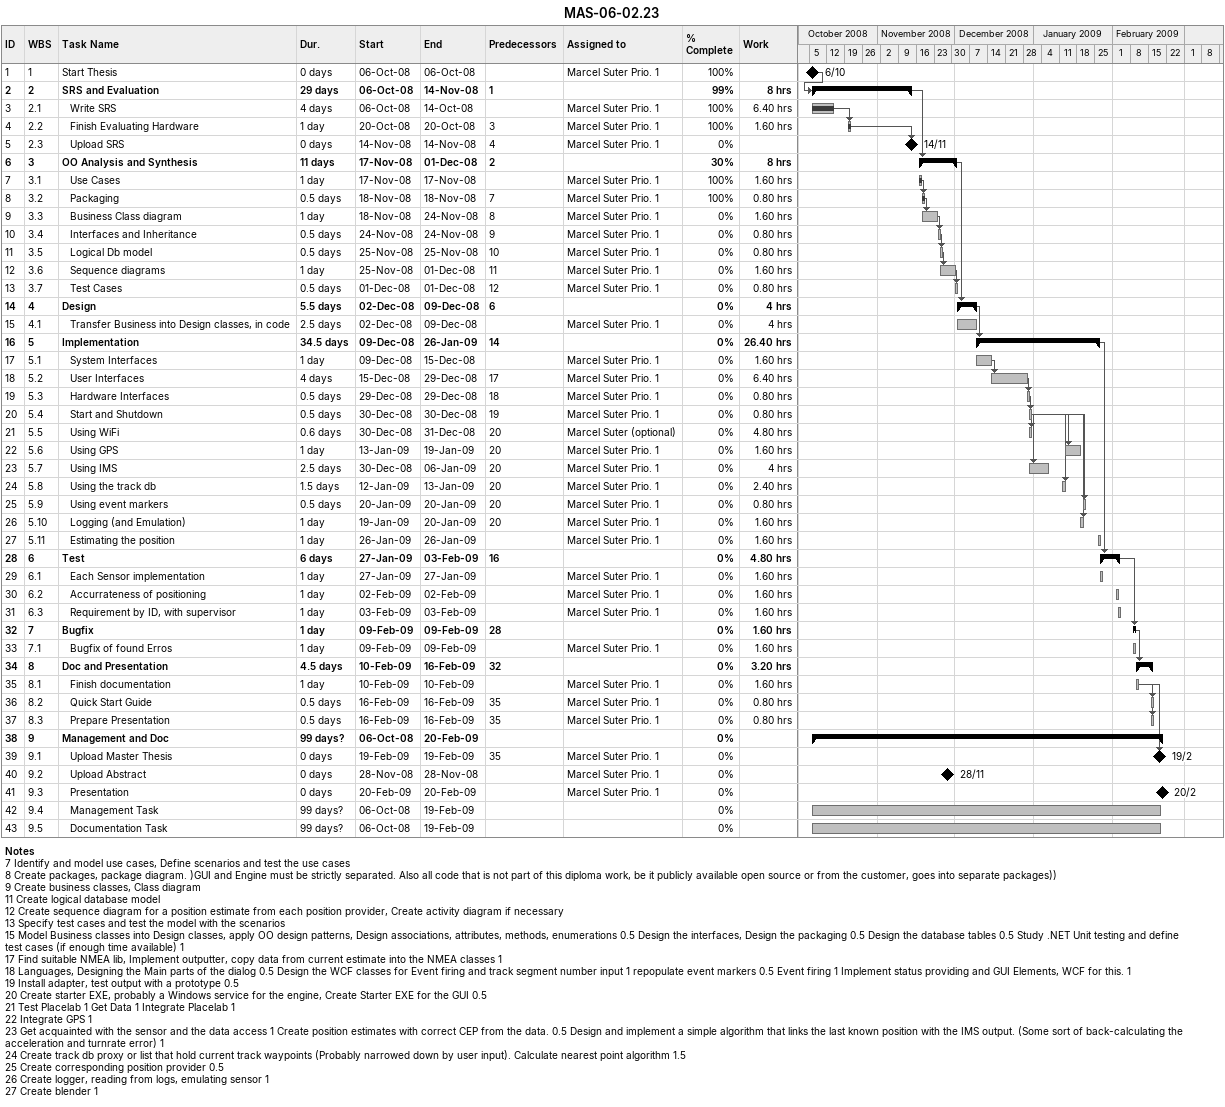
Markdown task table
MAS-06-02.23

| ID | WBS | Task | Duration | Start | Finish | Predecessors | Resources | % complete | Work (h) |
|---|---|---|---|---|---|---|---|---|---|
| 1 | 1 | Start Thesis | 0d | 2008-10-06 | 2008-10-06 |  | Marcel Suter Prio. 1 | 100 |  |
| 2 | 2 | **SRS and Evaluation** | 29d | 2008-10-06 | 2008-11-14 | 1 |  | 99 | 8 |
| 3 | 2.1 | Write SRS | 4d | 2008-10-06 | 2008-10-14 |  | Marcel Suter Prio. 1 | 100 | 6.40 |
| 4 | 2.2 | Finish Evaluating Hardware | 1d | 2008-10-20 | 2008-10-20 | 3 | Marcel Suter Prio. 1 | 100 | 1.60 |
| 5 | 2.3 | Upload SRS | 0d | 2008-11-14 | 2008-11-14 | 4 | Marcel Suter Prio. 1 | 0 |  |
| 6 | 3 | **OO Analysis and Synthesis** | 11d | 2008-11-17 | 2008-12-01 | 2 |  | 30 | 8 |
| 7 | 3.1 | Use Cases | 1d | 2008-11-17 | 2008-11-17 |  | Marcel Suter Prio. 1 | 100 | 1.60 |
| 8 | 3.2 | Packaging | 0.5d | 2008-11-18 | 2008-11-18 | 7 | Marcel Suter Prio. 1 | 100 | 0.80 |
| 9 | 3.3 | Business Class diagram | 1d | 2008-11-18 | 2008-11-24 | 8 | Marcel Suter Prio. 1 | 0 | 1.60 |
| 10 | 3.4 | Interfaces and Inheritance | 0.5d | 2008-11-24 | 2008-11-24 | 9 | Marcel Suter Prio. 1 | 0 | 0.80 |
| 11 | 3.5 | Logical Db model | 0.5d | 2008-11-25 | 2008-11-25 | 10 | Marcel Suter Prio. 1 | 0 | 0.80 |
| 12 | 3.6 | Sequence diagrams | 1d | 2008-11-25 | 2008-12-01 | 11 | Marcel Suter Prio. 1 | 0 | 1.60 |
| 13 | 3.7 | Test Cases | 0.5d | 2008-12-01 | 2008-12-01 | 12 | Marcel Suter Prio. 1 | 0 | 0.80 |
| 14 | 4 | **Design** | 5.5d | 2008-12-02 | 2008-12-09 | 6 |  | 0 | 4 |
| 15 | 4.1 | Transfer Business into Design classes, in code | 2.5d | 2008-12-02 | 2008-12-09 |  | Marcel Suter Prio. 1 | 0 | 4 |
| 16 | 5 | **Implementation** | 34.5d | 2008-12-09 | 2009-01-26 | 14 |  | 0 | 26.40 |
| 17 | 5.1 | System Interfaces | 1d | 2008-12-09 | 2008-12-15 |  | Marcel Suter Prio. 1 | 0 | 1.60 |
| 18 | 5.2 | User Interfaces | 4d | 2008-12-15 | 2008-12-29 | 17 | Marcel Suter Prio. 1 | 0 | 6.40 |
| 19 | 5.3 | Hardware Interfaces | 0.5d | 2008-12-29 | 2008-12-29 | 18 | Marcel Suter Prio. 1 | 0 | 0.80 |
| 20 | 5.4 | Start and Shutdown | 0.5d | 2008-12-30 | 2008-12-30 | 19 | Marcel Suter Prio. 1 | 0 | 0.80 |
| 21 | 5.5 | Using WiFi | 0.6d | 2008-12-30 | 2008-12-31 | 20 | Marcel Suter (optional) | 0 | 4.80 |
| 22 | 5.6 | Using GPS | 1d | 2009-01-13 | 2009-01-19 | 20 | Marcel Suter Prio. 1 | 0 | 1.60 |
| 23 | 5.7 | Using IMS | 2.5d | 2008-12-30 | 2009-01-06 | 20 | Marcel Suter Prio. 1 | 0 | 4 |
| 24 | 5.8 | Using the track db | 1.5d | 2009-01-12 | 2009-01-13 | 20 | Marcel Suter Prio. 1 | 0 | 2.40 |
| 25 | 5.9 | Using event markers | 0.5d | 2009-01-20 | 2009-01-20 | 20 | Marcel Suter Prio. 1 | 0 | 0.80 |
| 26 | 5.10 | Logging (and Emulation) | 1d | 2009-01-19 | 2009-01-20 | 20 | Marcel Suter Prio. 1 | 0 | 1.60 |
| 27 | 5.11 | Estimating the position | 1d | 2009-01-26 | 2009-01-26 |  | Marcel Suter Prio. 1 | 0 | 1.60 |
| 28 | 6 | **Test** | 6d | 2009-01-27 | 2009-02-03 | 16 |  | 0 | 4.80 |
| 29 | 6.1 | Each Sensor implementation | 1d | 2009-01-27 | 2009-01-27 |  | Marcel Suter Prio. 1 | 0 | 1.60 |
| 30 | 6.2 | Accurrateness of positioning | 1d | 2009-02-02 | 2009-02-02 |  | Marcel Suter Prio. 1 | 0 | 1.60 |
| 31 | 6.3 | Requirement by ID, with supervisor | 1d | 2009-02-03 | 2009-02-03 |  | Marcel Suter Prio. 1 | 0 | 1.60 |
| 32 | 7 | **Bugfix** | 1d | 2009-02-09 | 2009-02-09 | 28 |  | 0 | 1.60 |
| 33 | 7.1 | Bugfix of found Erros | 1d | 2009-02-09 | 2009-02-09 |  | Marcel Suter Prio. 1 | 0 | 1.60 |
| 34 | 8 | **Doc and Presentation** | 4.5d | 2009-02-10 | 2009-02-16 | 32 |  | 0 | 3.20 |
| 35 | 8.1 | Finish documentation | 1d | 2009-02-10 | 2009-02-10 |  | Marcel Suter Prio. 1 | 0 | 1.60 |
| 36 | 8.2 | Quick Start Guide | 0.5d | 2009-02-16 | 2009-02-16 | 35 | Marcel Suter Prio. 1 | 0 | 0.80 |
| 37 | 8.3 | Prepare Presentation | 0.5d | 2009-02-16 | 2009-02-16 | 35 | Marcel Suter Prio. 1 | 0 | 0.80 |
| 38 | 9 | **Management and Doc** | 99d? | 2008-10-06 | 2009-02-20 |  |  | 0 |  |
| 39 | 9.1 | Upload Master Thesis | 0d | 2009-02-19 | 2009-02-19 | 35 | Marcel Suter Prio. 1 | 0 |  |
| 40 | 9.2 | Upload Abstract | 0d | 2008-11-28 | 2008-11-28 |  | Marcel Suter Prio. 1 | 0 |  |
| 41 | 9.3 | Presentation | 0d | 2009-02-20 | 2009-02-20 |  | Marcel Suter Prio. 1 | 0 |  |
| 42 | 9.4 | Management Task | 99d? | 2008-10-06 | 2009-02-19 |  |  | 0 |  |
| 43 | 9.5 | Documentation Task | 99d? | 2008-10-06 | 2009-02-19 |  |  | 0 |  |

Notes
- 7: Identify and model use cases, Define scenarios and test the use cases
- 8: Create packages, package diagram. )GUI and Engine must be strictly separated. Also all code that is not part of this diploma work, be it publicly available open source or from the customer, goes into separate packages))
- 9: Create business classes, Class diagram
- 11: Create logical database model
- 12: Create sequence diagram for a position estimate from each position provider, Create activity diagram if necessary
- 13: Specify test cases and test the model with the scenarios
- 15: Model Business classes into Design classes, apply OO design patterns, Design associations, attributes, methods, enumerations 0.5 Design the interfaces, Design the packaging 0.5 Design the database tables 0.5 Study .NET Unit testing and define test cases (if enough time available) 1
- 17: Find suitable NMEA lib, Implement outputter, copy data from current estimate into the NMEA classes 1
- 18: Languages, Designing the Main parts of the dialog 0.5 Design the WCF classes for Event firing and track segment number input 1 repopulate event markers 0.5 Event firing 1 Implement status providing and GUI Elements, WCF for this. 1
- 19: Install adapter, test output with a prototype 0.5
- 20: Create starter EXE, probably a Windows service for the engine, Create Starter EXE for the GUI 0.5
- 21: Test Placelab 1 Get Data 1 Integrate Placelab 1
- 22: Integrate GPS 1
- 23: Get acquainted with the sensor and the data access 1 Create position estimates with correct CEP from the data. 0.5 Design and implement a simple algorithm that links the last known position with the IMS output. (Some sort of back-calculating the acceleration and turnrate error) 1
- 24: Create track db proxy or list that hold current track waypoints (Probably narrowed down by user input). Calculate nearest point algorithm 1.5
- 25: Create corresponding position provider 0.5
- 26: Create logger, reading from logs, emulating sensor 1
- 27: Create blender 1
